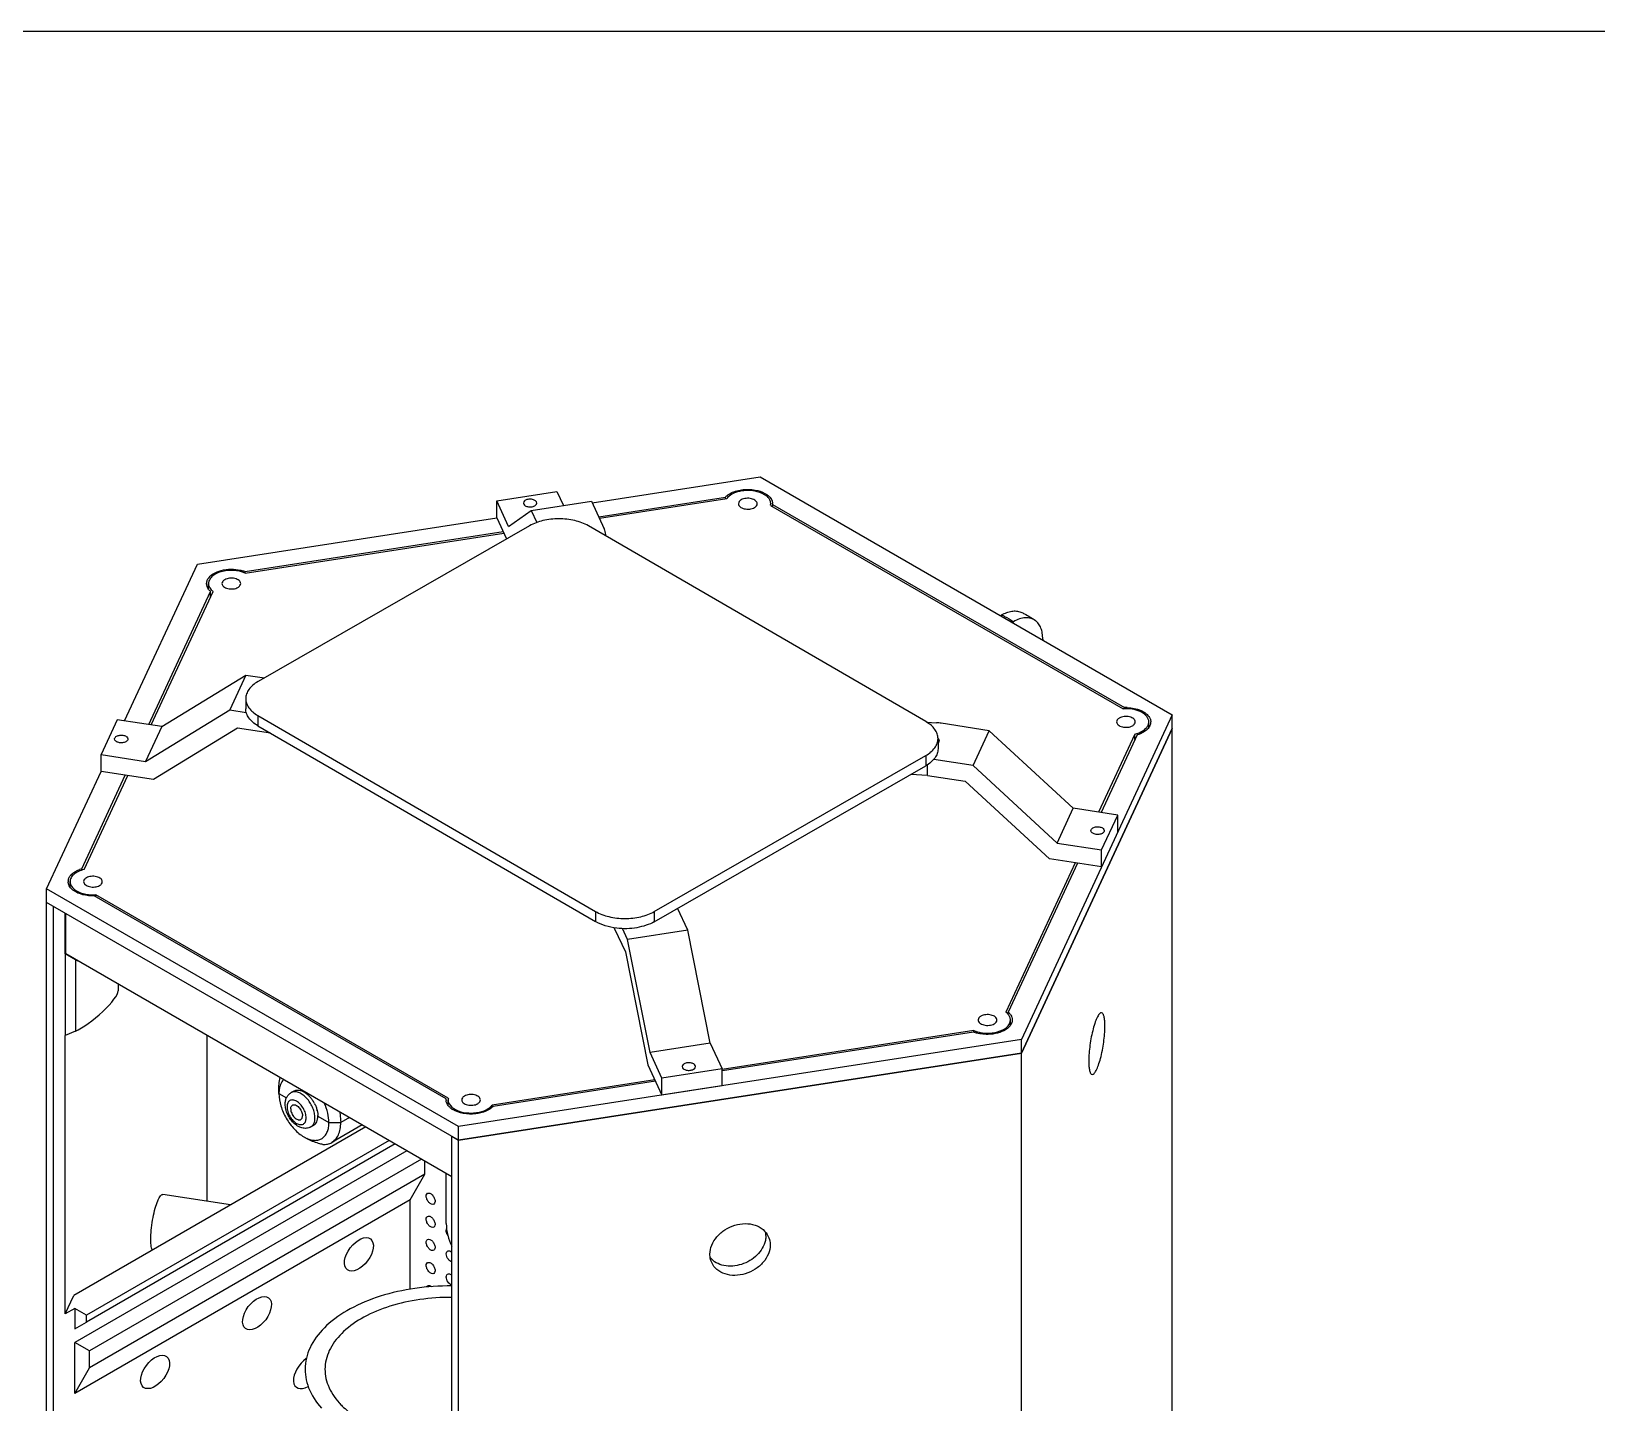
# Model space of a CAD drawing. Header units: millimetres. Extents: x 0 to 1189, y 0 to 841.
# Drawn here: x 218.4 to 594.5, y 511.4 to 841 of the extents above; entities that cross this region are included whole.
import ezdxf

# ---------------------------------------------------------------- set-up
doc = ezdxf.new("R2010")
doc.units = ezdxf.units.MM
doc.header["$LTSCALE"] = 65.395
doc.layers.get('0').update_dxf_attribs({"linetype": 'CONTINUOUS'})
doc.layers.add('AXIS', color=7, linetype='CONTINUOUS')
doc.layers.add('SURFACES', color=7, linetype='CONTINUOUS')

msp = doc.modelspace()

# ---------------------------------------------------------------- linework, layer by layer
at = {"color": 7, "linetype": 'Continuous'}
for p, q in [((0, 841), (1189, 841)), ((344.68, 730.4), (346.24, 727.04)), ((333.05, 721.98), (330.19, 728.16)), ((352.95, 728.08), (356.04, 721.42)), ((354.71, 724.28), (385.14, 728.99)), ((385.14, 728.68), (385.14, 728.99)), ((396.49, 727.42), (396.49, 727.26)), ((396.49, 726.77), (396.49, 727.26)), ((396.49, 727.26), (481.06, 678.43)), ((330.19, 724.07), (332.55, 718.98)), ((338.46, 725.83), (339.81, 722.94)), ((269.77, 711.14), (331.74, 720.73)), ((338.06, 722.14), (272.84, 684.68)), ((433.32, 675.06), (352.21, 722.12)), ((356.46, 719.65), (356.25, 720.77)), ((269.77, 710.78), (269.77, 711.14)), ((246.59, 674.35), (261.44, 706.37)), ((261.44, 705.03), (261.44, 706.37)), ((451.23, 700.55), (451.5, 700.71)), ((454.06, 698.92), (454.33, 699.08)), ((461.4, 694.87), (461.4, 694.68)), ((269.9, 680.59), (269.9, 678.14)), ((481.06, 678.15), (481.06, 678.43)), ((272.81, 676.52), (353.92, 629.45)), ((272.81, 674.07), (353.92, 627)), ((433.49, 674.95), (435.88, 674.8)), ((456.28, 595.38), (492.51, 673.45)), ((492.51, 395.84), (492.51, 673.45)), ((436.23, 670.98), (436.23, 668.53)), ((484.06, 671.88), (475.4, 653.22)), ((368.06, 629.43), (433.28, 666.89)), ((230.51, 639.72), (240.94, 662.18)), ((368.06, 626.98), (433.28, 664.44)), ((433.68, 662.14), (429.71, 662.39)), ((230.51, 639.37), (230.51, 639.72)), ((469.75, 641.05), (453.12, 605.23)), ((318.02, 584.37), (233.51, 633.16)), ((226.63, 619.26), (226.63, 628.97)), ((376.1, 624.95), (373.67, 630.2)), ((358.52, 625.28), (361.11, 619.71)), ((361.61, 622.71), (360.41, 625.31)), ((376.1, 624.95), (361.61, 622.71)), ((381.51, 597.78), (376.1, 624.95)), ((367.03, 595.53), (361.61, 622.71)), ((226.52, 619.25), (226.63, 619.48)), ((228.97, 617.84), (226.52, 619.26)), ((226.53, 619.25), (226.53, 599.66)), ((319.41, 565.68), (226.63, 619.26)), ((361.11, 619.71), (366.53, 592.53)), ((453.12, 604.68), (453.12, 605.23)), ((226.51, 532.69), (226.53, 599.66)), ((228.97, 600.7), (226.52, 599.66)), ((260.66, 559.75), (260.66, 599.61)), ((444.79, 600.45), (384.45, 591.12)), ((321.05, 574.46), (456.28, 595.38)), ((381.51, 597.78), (367.03, 595.53)), ((369.89, 589.36), (367.03, 595.53)), ((381.51, 597.78), (384.38, 591.6)), ((456.28, 317.77), (456.28, 595.38)), ((366.53, 592.53), (369.89, 585.28)), ((384.38, 591.6), (369.89, 589.36)), ((384.38, 587.52), (384.38, 591.6)), ((277.87, 585.65), (277.87, 587.28)), ((368.34, 588.63), (329.35, 582.59)), ((369.89, 585.28), (369.89, 589.36)), ((384.38, 587.52), (369.89, 585.28)), ((277.87, 585.65), (279.67, 584.61)), ((318.01, 584.18), (318.02, 584.37)), ((318.02, 584.18), (318.02, 584.37)), ((287.23, 580.24), (289.89, 578.71)), ((294.79, 579.9), (292.71, 578.71)), ((298.71, 577.64), (228.58, 537.15)), ((289.89, 578.71), (292.71, 578.71)), ((297.86, 578.13), (290.54, 573.9)), ((308.61, 571.92), (228.81, 525.85)), ((304.37, 574.37), (231.64, 532.38)), ((305.78, 573.55), (231.64, 530.75)), ((283.88, 575.24), (284.58, 574.83)), ((319.41, 297.79), (319.41, 575.4)), ((319.41, 575.4), (321.05, 574.46)), ((321.05, 296.85), (321.05, 574.46)), ((312.15, 569.88), (232.34, 523.81)), ((312.95, 566.26), (312.95, 569.41)), ((312.95, 566.26), (232.34, 519.72)), ((309.42, 560.14), (312.95, 566.26)), ((266.24, 558.89), (249.96, 561.41)), ((309.42, 560.14), (228.81, 513.6)), ((309.42, 538.64), (309.42, 560.14)), ((226.51, 532.69), (228.58, 537.15)), ((228.81, 534.01), (226.51, 532.69))]:
    msp.add_line(p, q, dxfattribs=at)
at = {"color": 9, "linetype": 'Continuous'}
for p, q in [((272.81, 676.52), (272.81, 674.07)), ((433.28, 666.89), (433.28, 664.44)), ((353.92, 629.45), (353.92, 627)), ((368.06, 629.43), (368.06, 626.98)), ((358.52, 625.28), (358.52, 625.48))]:
    msp.add_line(p, q, dxfattribs=at)
at = {"color": 7, "linetype": 'Continuous'}
for centre, radius, start, end in [((394.48, 727.42), 2.01, 1.3261, 5.3868), ((394.5, 727.43), 2, 359.9349, 1.321), ((481.35, 668.09), 10.35, 88.196, 91.602), ((485.32, 674.97), 2.03, 350.5851, 359.9268), ((485.34, 674.97), 2.01, 359.9553, 1.8893), ((232.72, 632.12), 7.91, 106.2371, 110.2979), ((229.24, 636.62), 2.03, 170.5851, 179.9268), ((229.22, 636.62), 2.01, 179.9553, 181.8514), ((361.18, 626.52), 2.93, 200.4645, 204.9179), ((283.09, 585.98), 5.2, 162.5333, 167.4816), ((320.01, 584.18), 2, 179.9258, 181.427), ((320.02, 584.18), 2.01, 181.4303, 184.8881), ((322.24, 586.05), 4.98, 232.8702, 238.3501)]:
    msp.add_arc(centre, radius, start, end, dxfattribs=at)
for centre in [(297.09, 547.02), (272.6, 532.88), (248.1, 518.74)]:
    msp.add_ellipse(centre, major_axis=(2.77, 3.69), ratio=0.565745, dxfattribs=at)
msp.add_ellipse((284.84, 518.74), major_axis=(2.77, 3.69), ratio=0.565745, start_param=1.037989, end_param=4.077332, dxfattribs=at)
for points, knots in [([(385.44, 729.3), (385.5, 729.35), (385.73, 729.54), (385.98, 729.72), (386.18, 729.84)], [0, 0, 0, 0, 0.239769, 1, 1, 1, 1]), ([(386.18, 729.84), (387.04, 730.35), (389.11, 730.96), (391.24, 730.93), (392.32, 730.73)], [0, 0, 0, 0, 0.477302, 1, 1, 1, 1]), ([(392.32, 730.73), (393.12, 730.58), (394.55, 730.14), (395.77, 729.18), (396.12, 728.63)], [0, 0, 0, 0, 0.554293, 1, 1, 1, 1]), ([(337.08, 728.26), (337.01, 728.22), (336.78, 728.07), (336.61, 727.8), (336.61, 727.61)], [0, 0, 0, 0, 0.29449, 1, 1, 1, 1]), ([(336.61, 727.61), (336.61, 727.41), (336.89, 726.98), (337.63, 726.7), (338.5, 726.65), (339.09, 726.81), (339.34, 726.95)], [0, 0, 0, 0, 0.183509, 0.435119, 0.728337, 1, 1, 1, 1]), ([(339.81, 727.6), (339.81, 727.8), (339.52, 728.23), (338.78, 728.51), (337.92, 728.56), (337.32, 728.4), (337.08, 728.26)], [0, 0, 0, 0, 0.183509, 0.435119, 0.728337, 1, 1, 1, 1]), ([(339.34, 726.95), (339.41, 726.99), (339.63, 727.14), (339.81, 727.41), (339.81, 727.6)], [0, 0, 0, 0, 0.29449, 1, 1, 1, 1]), ([(388.94, 728.37), (388.76, 728.26), (388.44, 728.01), (388.29, 727.62), (388.29, 727.45)], [0, 0, 0, 0, 0.550751, 1, 1, 1, 1]), ([(388.29, 727.45), (388.29, 727.17), (388.57, 726.74), (389.12, 726.42), (389.89, 726.15), (390.95, 726.1), (391.78, 726.33), (392.13, 726.53)], [0, 0, 0, 0, 0.183291, 0.301475, 0.436206, 0.728901, 1, 1, 1, 1]), ([(392.79, 727.45), (392.79, 727.72), (392.5, 728.15), (391.95, 728.48), (391.18, 728.74), (390.12, 728.79), (389.29, 728.57), (388.94, 728.37)], [0, 0, 0, 0, 0.183291, 0.301475, 0.436206, 0.728901, 1, 1, 1, 1]), ([(392.13, 726.53), (392.31, 726.64), (392.63, 726.88), (392.79, 727.27), (392.79, 727.45)], [0, 0, 0, 0, 0.550751, 1, 1, 1, 1]), ([(396.12, 728.63), (396.17, 728.55), (396.35, 728.24), (396.46, 727.88), (396.48, 727.61)], [0, 0, 0, 0, 0.262065, 1, 1, 1, 1]), ([(352.21, 722.12), (351.2, 722.7), (348.87, 723.55), (345.14, 723.96), (341.41, 723.56), (339.07, 722.72), (338.06, 722.14)], [0, 0, 0, 0, 0.236985, 0.499679, 0.762548, 1, 1, 1, 1]), ([(260.82, 709.38), (261.12, 709.87), (262.11, 710.75), (264.05, 711.5), (266.33, 711.8), (267.92, 711.64), (268.69, 711.46)], [0, 0, 0, 0, 0.200037, 0.446063, 0.721999, 1, 1, 1, 1]), ([(268.69, 711.46), (268.79, 711.44), (269.15, 711.35), (269.51, 711.24), (269.77, 711.14)], [0, 0, 0, 0, 0.256315, 1, 1, 1, 1]), ([(260.7, 707.32), (260.67, 707.39), (260.55, 707.69), (260.49, 708.01), (260.49, 708.24)], [0, 0, 0, 0, 0.25835, 1, 1, 1, 1]), ([(261.44, 706.37), (261.36, 706.44), (261.07, 706.72), (260.83, 707.05), (260.7, 707.32)], [0, 0, 0, 0, 0.266128, 1, 1, 1, 1]), ([(264.84, 709.17), (264.66, 709.06), (264.34, 708.81), (264.18, 708.42), (264.18, 708.25)], [0, 0, 0, 0, 0.550751, 1, 1, 1, 1]), ([(264.18, 708.25), (264.18, 707.98), (264.46, 707.54), (265.02, 707.22), (265.79, 706.96), (266.84, 706.9), (267.68, 707.13), (268.03, 707.33)], [0, 0, 0, 0, 0.183291, 0.301475, 0.436206, 0.728901, 1, 1, 1, 1]), ([(268.68, 708.25), (268.68, 708.52), (268.4, 708.95), (267.85, 709.28), (267.08, 709.54), (266.02, 709.59), (265.19, 709.37), (264.84, 709.17)], [0, 0, 0, 0, 0.183291, 0.301475, 0.436206, 0.728901, 1, 1, 1, 1]), ([(268.03, 707.33), (268.21, 707.44), (268.53, 707.68), (268.68, 708.07), (268.68, 708.25)], [0, 0, 0, 0, 0.550751, 1, 1, 1, 1]), ([(451.5, 700.71), (451.9, 700.94), (452.69, 701.32), (453.91, 701.66), (455.07, 701.7), (455.78, 701.52), (456.11, 701.38)], [0, 0, 0, 0, 0.287206, 0.546835, 0.78191, 1, 1, 1, 1]), ([(459.63, 699.36), (459.46, 699.48), (459.11, 699.69), (458.32, 699.99), (457.18, 700.09), (455.74, 699.79), (454.8, 699.35), (454.33, 699.08)], [0, 0, 0, 0, 0.109148, 0.219205, 0.450333, 0.708485, 1, 1, 1, 1]), ([(456.11, 701.38), (456.42, 701.25), (457.65, 700.68), (458.81, 699.96), (459.63, 699.36)], [0, 0, 0, 0, 0.249062, 1, 1, 1, 1]), ([(461.4, 694.87), (461.4, 695.34), (461.34, 696.26), (461.01, 697.53), (460.45, 698.59), (459.92, 699.14), (459.63, 699.36)], [0, 0, 0, 0, 0.287276, 0.547231, 0.782286, 1, 1, 1, 1]), ([(272.84, 684.68), (272.4, 684.43), (271.6, 683.88), (270.64, 682.88), (270.04, 681.77), (269.9, 680.97), (269.9, 680.59)], [0, 0, 0, 0, 0.289946, 0.549249, 0.782369, 1, 1, 1, 1]), ([(269.9, 680.59), (269.9, 680.21), (270.04, 679.42), (270.64, 678.31), (271.58, 677.32), (272.37, 676.77), (272.81, 676.52)], [0, 0, 0, 0, 0.217912, 0.45115, 0.710347, 1, 1, 1, 1]), ([(272.81, 674.07), (272.37, 674.32), (271.58, 674.87), (270.64, 675.87), (270.04, 676.97), (269.9, 677.76), (269.9, 678.14)], [0, 0, 0, 0, 0.289653, 0.54885, 0.782088, 1, 1, 1, 1]), ([(481.67, 678.43), (482.81, 678.39), (484.83, 678.04), (486.64, 676.8), (487.07, 676.02)], [0, 0, 0, 0, 0.563324, 1, 1, 1, 1]), ([(436.23, 670.98), (436.23, 671.36), (436.09, 672.15), (435.49, 673.26), (434.54, 674.26), (433.75, 674.8), (433.32, 675.06)], [0, 0, 0, 0, 0.217912, 0.45115, 0.710347, 1, 1, 1, 1]), ([(479.79, 675.91), (479.61, 675.81), (479.29, 675.56), (479.13, 675.17), (479.13, 675)], [0, 0, 0, 0, 0.550751, 1, 1, 1, 1]), ([(479.13, 675), (479.13, 674.72), (479.41, 674.29), (479.97, 673.96), (480.74, 673.7), (481.79, 673.65), (482.63, 673.88), (482.97, 674.08)], [0, 0, 0, 0, 0.183291, 0.301475, 0.436206, 0.728901, 1, 1, 1, 1]), ([(483.63, 675), (483.63, 675.27), (483.35, 675.7), (482.8, 676.03), (482.02, 676.29), (480.97, 676.34), (480.14, 676.12), (479.79, 675.91)], [0, 0, 0, 0, 0.183291, 0.301475, 0.436206, 0.728901, 1, 1, 1, 1]), ([(482.97, 674.08), (483.16, 674.18), (483.48, 674.43), (483.63, 674.82), (483.63, 675)], [0, 0, 0, 0, 0.550751, 1, 1, 1, 1]), ([(487.09, 673.96), (487.03, 673.85), (486.76, 673.42), (486.38, 673.06), (486.06, 672.82)], [0, 0, 0, 0, 0.231593, 1, 1, 1, 1]), ([(487.07, 676.02), (487.11, 675.95), (487.26, 675.64), (487.34, 675.29), (487.35, 675.04)], [0, 0, 0, 0, 0.260148, 1, 1, 1, 1]), ([(433.28, 666.89), (433.72, 667.14), (434.52, 667.69), (435.48, 668.7), (436.09, 669.81), (436.23, 670.6), (436.23, 670.98)], [0, 0, 0, 0, 0.289946, 0.549249, 0.782369, 1, 1, 1, 1]), ([(436.56, 670.49), (436.56, 670.54), (436.53, 670.76), (436.37, 670.94), (436.23, 671.04)], [0, 0, 0, 0, 0.226342, 1, 1, 1, 1]), ([(486.06, 672.82), (485.92, 672.72), (485.3, 672.32), (484.6, 672.04), (484.06, 671.88)], [0, 0, 0, 0, 0.231925, 1, 1, 1, 1]), ([(436.23, 668.53), (436.23, 668.15), (436.09, 667.36), (435.48, 666.25), (434.52, 665.24), (433.72, 664.7), (433.28, 664.44)], [0, 0, 0, 0, 0.217631, 0.450751, 0.710054, 1, 1, 1, 1]), ([(227.48, 637.64), (227.59, 637.84), (228.21, 638.71), (229.2, 639.25), (229.98, 639.54)], [0, 0, 0, 0, 0.21648, 1, 1, 1, 1]), ([(227.5, 635.57), (227.46, 635.65), (227.31, 635.96), (227.23, 636.3), (227.22, 636.56)], [0, 0, 0, 0, 0.260156, 1, 1, 1, 1]), ([(231.59, 637.52), (231.4, 637.41), (231.08, 637.17), (230.93, 636.77), (230.93, 636.6)], [0, 0, 0, 0, 0.550751, 1, 1, 1, 1]), ([(230.93, 636.6), (230.93, 636.33), (231.21, 635.89), (231.77, 635.57), (232.54, 635.31), (233.59, 635.26), (234.42, 635.48), (234.77, 635.68)], [0, 0, 0, 0, 0.183291, 0.301475, 0.436206, 0.728901, 1, 1, 1, 1]), ([(235.43, 636.6), (235.43, 636.87), (235.15, 637.3), (234.6, 637.63), (233.82, 637.89), (232.77, 637.94), (231.94, 637.72), (231.59, 637.52)], [0, 0, 0, 0, 0.183291, 0.301475, 0.436206, 0.728901, 1, 1, 1, 1]), ([(234.77, 635.68), (234.96, 635.79), (235.28, 636.03), (235.43, 636.42), (235.43, 636.6)], [0, 0, 0, 0, 0.550751, 1, 1, 1, 1]), ([(228.52, 634.47), (228.41, 634.55), (228.02, 634.86), (227.68, 635.25), (227.5, 635.57)], [0, 0, 0, 0, 0.270562, 1, 1, 1, 1]), ([(233.51, 633.16), (232.58, 633.14), (230.83, 633.31), (229.18, 633.99), (228.52, 634.47)], [0, 0, 0, 0, 0.533307, 1, 1, 1, 1]), ([(353.92, 629.45), (354.92, 628.87), (357.25, 628.02), (360.98, 627.61), (364.72, 628.01), (367.05, 628.85), (368.06, 629.43)], [0, 0, 0, 0, 0.236985, 0.499679, 0.762548, 1, 1, 1, 1]), ([(359.03, 625.41), (358.1, 625.52), (356.33, 625.88), (354.66, 626.57), (353.92, 627)], [0, 0, 0, 0, 0.523987, 1, 1, 1, 1]), ([(368.06, 626.98), (367.45, 626.63), (366.08, 626.03), (363.07, 625.28), (360.64, 625.22), (359.03, 625.41)], [0, 0, 0, 0, 0.228198, 0.477121, 1, 1, 1, 1]), ([(446.54, 604.27), (446.35, 604.16), (446.03, 603.91), (445.88, 603.52), (445.88, 603.35)], [0, 0, 0, 0, 0.550751, 1, 1, 1, 1]), ([(445.88, 603.35), (445.88, 603.07), (446.16, 602.64), (446.72, 602.32), (447.49, 602.05), (448.54, 602), (449.37, 602.23), (449.72, 602.43)], [0, 0, 0, 0, 0.183291, 0.301475, 0.436206, 0.728901, 1, 1, 1, 1]), ([(450.38, 603.35), (450.38, 603.62), (450.1, 604.05), (449.55, 604.38), (448.77, 604.64), (447.72, 604.69), (446.89, 604.47), (446.54, 604.27)], [0, 0, 0, 0, 0.183291, 0.301475, 0.436206, 0.728901, 1, 1, 1, 1]), ([(449.72, 602.43), (449.91, 602.54), (450.23, 602.78), (450.38, 603.17), (450.38, 603.35)], [0, 0, 0, 0, 0.550751, 1, 1, 1, 1]), ([(453.74, 602.21), (453.69, 602.13), (453.46, 601.78), (453.15, 601.49), (452.9, 601.29)], [0, 0, 0, 0, 0.2347, 1, 1, 1, 1]), ([(453.12, 605.23), (453.2, 605.16), (453.49, 604.88), (453.73, 604.54), (453.86, 604.28)], [0, 0, 0, 0, 0.266128, 1, 1, 1, 1]), ([(453.86, 604.28), (453.9, 604.2), (454.02, 603.91), (454.08, 603.59), (454.08, 603.35)], [0, 0, 0, 0, 0.25835, 1, 1, 1, 1]), ([(448.83, 599.92), (448.48, 599.89), (447.12, 599.86), (445.74, 600.1), (444.79, 600.45)], [0, 0, 0, 0, 0.258083, 1, 1, 1, 1]), ([(452.9, 601.29), (452.37, 600.88), (451.04, 600.24), (449.6, 599.97), (448.83, 599.92)], [0, 0, 0, 0, 0.464888, 1, 1, 1, 1]), ([(375.23, 592.81), (375.16, 592.77), (374.93, 592.62), (374.76, 592.35), (374.76, 592.16)], [0, 0, 0, 0, 0.29449, 1, 1, 1, 1]), ([(374.76, 592.16), (374.76, 591.96), (375.04, 591.53), (375.78, 591.25), (376.65, 591.2), (377.24, 591.36), (377.49, 591.5)], [0, 0, 0, 0, 0.183509, 0.435119, 0.728337, 1, 1, 1, 1]), ([(377.96, 592.15), (377.96, 592.35), (377.67, 592.78), (376.93, 593.06), (376.07, 593.11), (375.47, 592.95), (375.23, 592.81)], [0, 0, 0, 0, 0.183509, 0.435119, 0.728337, 1, 1, 1, 1]), ([(377.49, 591.5), (377.56, 591.54), (377.78, 591.69), (377.96, 591.96), (377.96, 592.15)], [0, 0, 0, 0, 0.29449, 1, 1, 1, 1]), ([(277.87, 587.28), (277.87, 587.48), (277.89, 588.23), (278.01, 588.97), (278.16, 589.5)], [0, 0, 0, 0, 0.264734, 1, 1, 1, 1]), ([(278.02, 587.1), (277.99, 586.99), (277.9, 586.51), (277.87, 586.02), (277.87, 585.65)], [0, 0, 0, 0, 0.238857, 1, 1, 1, 1]), ([(278.98, 589.03), (278.89, 588.93), (278.52, 588.49), (278.26, 587.96), (278.13, 587.54)], [0, 0, 0, 0, 0.236815, 1, 1, 1, 1]), ([(277.87, 585.65), (277.87, 584.66), (278.24, 582.58), (279.52, 579.66), (281.41, 577.09), (283.02, 575.73), (283.88, 575.24)], [0, 0, 0, 0, 0.237225, 0.500001, 0.76278, 1, 1, 1, 1]), ([(279.37, 583.09), (279.37, 583.37), (279.42, 583.93), (279.64, 584.59), (279.91, 585.06), (280.16, 585.38), (280.45, 585.66), (280.68, 585.81), (280.79, 585.88)], [0, 0, 0, 0, 0.255562, 0.504625, 0.628449, 0.752202, 0.876049, 1, 1, 1, 1]), ([(285.54, 577.65), (285.38, 577.56), (285.04, 577.41), (284.49, 577.3), (283.93, 577.3), (283.38, 577.4), (282.84, 577.59), (282.14, 577.95), (281.34, 578.59), (280.53, 579.56), (279.89, 580.68), (279.48, 581.87), (279.37, 582.69), (279.37, 583.09)], [0, 0, 0, 0, 0.057873, 0.115697, 0.173536, 0.231716, 0.290726, 0.351078, 0.476794, 0.608835, 0.743277, 0.874896, 1, 1, 1, 1]), ([(289.89, 578.71), (289.89, 579.47), (289.66, 581.08), (289.12, 582.61), (288.77, 583.38)], [0, 0, 0, 0, 0.475678, 1, 1, 1, 1]), ([(322.44, 585.07), (322.25, 584.96), (321.93, 584.71), (321.78, 584.32), (321.78, 584.15)], [0, 0, 0, 0, 0.550751, 1, 1, 1, 1]), ([(321.78, 584.15), (321.78, 583.88), (322.06, 583.44), (322.62, 583.12), (323.39, 582.86), (324.44, 582.8), (325.27, 583.03), (325.62, 583.23)], [0, 0, 0, 0, 0.183291, 0.301475, 0.436206, 0.728901, 1, 1, 1, 1]), ([(326.28, 584.15), (326.28, 584.42), (326, 584.85), (325.44, 585.18), (324.67, 585.44), (323.62, 585.49), (322.79, 585.27), (322.44, 585.07)], [0, 0, 0, 0, 0.183291, 0.301475, 0.436206, 0.728901, 1, 1, 1, 1]), ([(325.62, 583.23), (325.81, 583.34), (326.13, 583.58), (326.28, 583.97), (326.28, 584.15)], [0, 0, 0, 0, 0.550751, 1, 1, 1, 1]), ([(292.42, 581.27), (292.47, 581.05), (292.63, 580.21), (292.71, 579.34), (292.71, 578.71)], [0, 0, 0, 0, 0.26114, 1, 1, 1, 1]), ([(319.23, 582.08), (319.14, 582.15), (318.82, 582.42), (318.53, 582.74), (318.37, 583)], [0, 0, 0, 0, 0.267066, 1, 1, 1, 1]), ([(325.14, 580.78), (324.15, 580.67), (322.23, 580.73), (320.39, 581.34), (319.63, 581.81)], [0, 0, 0, 0, 0.526368, 1, 1, 1, 1]), ([(329.35, 582.59), (328.88, 582.07), (327.51, 581.22), (325.98, 580.87), (325.14, 580.78)], [0, 0, 0, 0, 0.453014, 1, 1, 1, 1]), ([(284.77, 574.8), (285.11, 574.66), (285.77, 574.46), (286.76, 574.38), (287.67, 574.56), (288.47, 574.99), (289.1, 575.66), (289.56, 576.53), (289.83, 577.57), (289.89, 578.31), (289.89, 578.71)], [0, 0, 0, 0, 0.13634, 0.259658, 0.373412, 0.483274, 0.595998, 0.717506, 0.851712, 1, 1, 1, 1]), ([(290.54, 573.9), (290.89, 574.1), (291.53, 574.64), (292.22, 575.77), (292.63, 577.16), (292.71, 578.17), (292.71, 578.71)], [0, 0, 0, 0, 0.217778, 0.450956, 0.710198, 1, 1, 1, 1]), ([(283.88, 575.24), (283.95, 575.19), (284.24, 575.03), (284.54, 574.89), (284.77, 574.8)], [0, 0, 0, 0, 0.257542, 1, 1, 1, 1]), ([(288.45, 573.41), (288.1, 573.49), (286.77, 573.83), (285.46, 574.32), (284.58, 574.83)], [0, 0, 0, 0, 0.263372, 1, 1, 1, 1]), ([(288.45, 573.41), (288.82, 573.4), (289.55, 573.46), (290.24, 573.72), (290.54, 573.9)], [0, 0, 0, 0, 0.513595, 1, 1, 1, 1]), ([(319.42, 539.42), (316.45, 539.44), (310.61, 539.06), (302.35, 537.24), (295.12, 534.27), (289.36, 530.33), (285.43, 525.56), (283.76, 520.14), (284.7, 514.61), (286.79, 511.5), (288.07, 510.08)], [0, 0, 0, 0, 0.163624, 0.320527, 0.464546, 0.591639, 0.701395, 0.798825, 0.894515, 1, 1, 1, 1]), ([(319.42, 536.66), (316.85, 536.68), (311.81, 536.36), (304.67, 534.8), (298.42, 532.24), (293.44, 528.84), (290.04, 524.72), (288.59, 520.04), (289.4, 515.27), (291.2, 512.58), (292.31, 511.36)], [0, 0, 0, 0, 0.163594, 0.320516, 0.464582, 0.591725, 0.70151, 0.798931, 0.89458, 1, 1, 1, 1]), ([(292.31, 511.36), (292.56, 511.08), (293.65, 509.94), (294.89, 508.94), (295.88, 508.26)], [0, 0, 0, 0, 0.238882, 1, 1, 1, 1])]:
    msp.add_open_spline(points, degree=3, knots=knots, dxfattribs=at)
for points in [[(385.14, 728.99), (385.23, 729.1), (385.34, 729.2), (385.44, 729.3)], [(356.25, 720.77), (356.21, 720.99), (356.14, 721.21), (356.04, 721.42)], [(260.49, 708.24), (260.49, 708.4), (260.51, 708.55), (260.54, 708.7)], [(260.54, 708.7), (260.6, 708.94), (260.7, 709.17), (260.82, 709.38)], [(487.32, 674.64), (487.28, 674.4), (487.2, 674.17), (487.09, 673.96)], [(436.23, 669.95), (436.32, 670.01), (436.4, 670.09), (436.47, 670.18)], [(436.47, 670.18), (436.52, 670.27), (436.56, 670.39), (436.56, 670.49)], [(227.24, 636.95), (227.28, 637.19), (227.37, 637.42), (227.48, 637.64)], [(226.53, 619.25), (226.53, 622.51), (226.52, 625.77), (226.52, 629.03)], [(454.02, 602.89), (453.97, 602.65), (453.87, 602.42), (453.74, 602.21)], [(454.08, 603.35), (454.08, 603.2), (454.06, 603.04), (454.02, 602.89)], [(318.19, 583.33), (318.1, 583.54), (318.04, 583.78), (318.02, 584.01)], [(318.37, 583), (318.3, 583.1), (318.24, 583.22), (318.19, 583.33)]]:
    msp.add_open_spline(points, degree=3, dxfattribs=at)
at = {"color": 9, "linetype": 'Continuous'}
for points, knots in [([(451.5, 700.71), (451.74, 700.6), (452.72, 700.13), (453.65, 699.56), (454.33, 699.08)], [0, 0, 0, 0, 0.239326, 1, 1, 1, 1]), ([(284.41, 579.83), (284.41, 580.01), (284.37, 580.39), (284.24, 580.96), (284.03, 581.54), (283.74, 582.1), (283.4, 582.63), (283, 583.1), (282.58, 583.5), (282.13, 583.81), (281.68, 584.03), (281.25, 584.13), (280.84, 584.12), (280.47, 583.99), (280.18, 583.74), (279.96, 583.39), (279.84, 582.96), (279.81, 582.65), (279.81, 582.48)], [0, 0, 0, 0, 0.066589, 0.138433, 0.214058, 0.291652, 0.369245, 0.44487, 0.516716, 0.583302, 0.643681, 0.697695, 0.746278, 0.79165, 0.837023, 0.885606, 0.939619, 1, 1, 1, 1]), ([(286.45, 580.69), (286.39, 581.08), (286.17, 581.87), (285.66, 583), (284.97, 584.05), (284.29, 584.81), (283.69, 585.31), (283.25, 585.61), (282.8, 585.85), (282.35, 586.01), (281.92, 586.1), (281.51, 586.11), (281.13, 586.04), (280.9, 585.94), (280.79, 585.88)], [0, 0, 0, 0, 0.138271, 0.284283, 0.43127, 0.572322, 0.638757, 0.701605, 0.76046, 0.815145, 0.865776, 0.912821, 0.957149, 1, 1, 1, 1]), ([(279.81, 582.48), (279.81, 582.3), (279.84, 581.92), (279.98, 581.35), (280.19, 580.77), (280.47, 580.21), (280.82, 579.68), (281.21, 579.21), (281.64, 578.81), (282.09, 578.5), (282.53, 578.28), (282.97, 578.18), (283.38, 578.19), (283.74, 578.32), (284.04, 578.57), (284.25, 578.92), (284.38, 579.35), (284.41, 579.66), (284.41, 579.83)], [0, 0, 0, 0, 0.066589, 0.138433, 0.214058, 0.291652, 0.369245, 0.44487, 0.516716, 0.583302, 0.643681, 0.697695, 0.746278, 0.79165, 0.837023, 0.885606, 0.939619, 1, 1, 1, 1]), ([(285.54, 577.65), (285.62, 577.7), (285.77, 577.8), (286.04, 578.07), (286.31, 578.5), (286.49, 579.13), (286.53, 579.59), (286.53, 579.83)], [0, 0, 0, 0, 0.108163, 0.218365, 0.451367, 0.710413, 1, 1, 1, 1]), ([(286.53, 579.83), (286.53, 579.9), (286.52, 580.19), (286.49, 580.47), (286.45, 580.69)], [0, 0, 0, 0, 0.241106, 1, 1, 1, 1])]:
    msp.add_open_spline(points, degree=3, knots=knots, dxfattribs=at)
at = {"layer": 'AXIS', "color": 7, "linetype": 'Continuous'}
for p, q in [((354.87, 723.95), (385.47, 728.68)), ((395.99, 727.05), (480.7, 678.15)), ((269.75, 710.78), (331.89, 720.39)), ((260.93, 706.94), (260.93, 708.25)), ((247.17, 674.26), (262.05, 706.33)), ((486.88, 673.64), (486.88, 675)), ((483.52, 672.07), (474.82, 653.31)), ((483.52, 670.73), (483.52, 671.88)), ((231.04, 639.52), (241.52, 662.09)), ((469.17, 641.14), (452.52, 605.26)), ((227.68, 635.29), (227.68, 636.6)), ((233.86, 632.96), (233.86, 633.45)), ((318.57, 584.54), (233.86, 633.45)), ((453.63, 602.05), (453.63, 603.35)), ((444.81, 600.81), (384.4, 591.47)), ((444.81, 600.45), (444.81, 600.81)), ((368.18, 588.96), (329.1, 582.91)), ((280.79, 585.88), (281.5, 586.29)), ((318.53, 582.78), (318.53, 584.15)), ((329.1, 582.35), (329.1, 582.91)), ((285.54, 577.65), (286.25, 578.06))]:
    msp.add_line(p, q, dxfattribs=at)
for centre, radius, start, end in [((394.17, 727.45), 1.86, 347.7933, 358.4183), ((394.17, 727.44), 1.87, 359.861, 8.8287), ((394.19, 727.45), 1.84, 358.4499, 359.8362), ((485.03, 675), 1.85, 359.9666, 10.1143), ((482.25, 678.08), 6.13, 292.0404, 296.6794), ((233.17, 642.75), 9.33, 263.5462, 267.0533), ((233.18, 642.99), 9.57, 267.0399, 271.8816), ((233.19, 642.79), 9.37, 271.8787, 274.1161), ((451.77, 603.35), 1.86, 0.0206, 11.5115), ((447.48, 606.93), 6.68, 246.4585, 250.9972), ((447.77, 607.78), 7.57, 250.9773, 255.0436), ((448.13, 609.6), 9.43, 262.5673, 276.7173), ((279.14, 579.44), 8.21, 27.5741, 30.347), ((320.39, 584.15), 1.86, 167.7933, 178.4183), ((320.37, 584.15), 1.84, 178.4499, 179.8362), ((320.4, 584.15), 1.87, 179.861, 188.8287), ((280.62, 579.97), 6.64, 13.3131, 14.4081), ((282.45, 580.23), 4.79, 2.0435, 2.3189), ((282.59, 580.24), 4.64, 0.0168, 2.0487), ((324.03, 590.39), 9.41, 263.0589, 277.1919), ((326.89, 584.53), 2.74, 322.1473, 323.8215), ((389.95, 551.54), 4.92, 6.6769, 9.9498), ((389.84, 551.53), 5.04, 359.9862, 6.6614)]:
    msp.add_arc(centre, radius, start, end, dxfattribs=at)
for points, knots in [([(392.78, 730.34), (391.41, 730.7), (389.23, 730.73), (386.76, 729.87), (385.78, 729.11), (385.47, 728.68)], [0, 0, 0, 0, 0.545302, 0.794613, 1, 1, 1, 1]), ([(395.59, 728.7), (395.44, 728.89), (394.67, 729.69), (393.61, 730.13), (392.78, 730.34)], [0, 0, 0, 0, 0.216559, 1, 1, 1, 1]), ([(396.01, 727.73), (396, 727.82), (395.92, 728.16), (395.75, 728.49), (395.59, 728.7)], [0, 0, 0, 0, 0.239775, 1, 1, 1, 1]), ([(269.75, 710.78), (268.87, 711.16), (266.92, 711.56), (264.49, 711.32), (262.76, 710.66), (261.77, 710), (261.1, 709.19), (260.93, 708.55), (260.93, 708.25)], [0, 0, 0, 0, 0.279536, 0.568827, 0.699899, 0.814862, 0.913098, 1, 1, 1, 1]), ([(261.23, 707.22), (261.33, 707.06), (261.49, 706.85), (261.67, 706.66), (261.72, 706.62)], [0, 0, 0, 0, 0.738695, 1, 1, 1, 1]), ([(486.85, 675.32), (486.68, 676.3), (485.11, 677.54), (482.85, 678.13), (481.42, 678.2), (480.7, 678.15)], [0, 0, 0, 0, 0.415273, 0.696984, 1, 1, 1, 1]), ([(485, 672.6), (485.18, 672.69), (485.79, 673.04), (486.35, 673.55), (486.6, 673.99)], [0, 0, 0, 0, 0.279653, 1, 1, 1, 1]), ([(486.6, 673.99), (486.65, 674.07), (486.81, 674.38), (486.88, 674.74), (486.88, 674.99)], [0, 0, 0, 0, 0.261383, 1, 1, 1, 1]), ([(231.04, 639.52), (230.57, 639.41), (229.7, 639.12), (228.61, 638.44), (227.87, 637.6), (227.68, 636.92), (227.68, 636.6)], [0, 0, 0, 0, 0.305581, 0.57373, 0.801065, 1, 1, 1, 1]), ([(227.68, 636.6), (227.68, 636.35), (227.76, 636), (227.91, 635.69), (227.95, 635.61)], [0, 0, 0, 0, 0.739045, 1, 1, 1, 1]), ([(227.95, 635.61), (228.3, 635), (229.66, 633.97), (231.23, 633.58), (232.12, 633.48)], [0, 0, 0, 0, 0.439442, 1, 1, 1, 1]), ([(449.23, 600.24), (450.12, 600.34), (451.69, 600.74), (453.04, 601.77), (453.37, 602.39)], [0, 0, 0, 0, 0.561062, 1, 1, 1, 1]), ([(453.37, 602.39), (453.41, 602.46), (453.56, 602.76), (453.63, 603.1), (453.63, 603.35)], [0, 0, 0, 0, 0.260436, 1, 1, 1, 1]), ([(475.54, 605.08), (475.37, 605.11), (475.07, 604.9), (474.79, 604.53), (474.4, 603.87), (473.96, 602.77), (473.28, 600.51), (472.68, 597.38), (472.45, 594.77), (472.45, 593.49)], [0, 0, 0, 0, 0.041803, 0.074587, 0.116411, 0.225908, 0.364469, 0.689192, 1, 1, 1, 1]), ([(473.25, 590.26), (473.42, 590.23), (473.72, 590.44), (474, 590.81), (474.39, 591.47), (474.83, 592.58), (475.51, 594.83), (476.11, 597.97), (476.34, 600.58), (476.34, 601.85)], [0, 0, 0, 0, 0.041803, 0.074587, 0.116411, 0.225908, 0.364469, 0.689192, 1, 1, 1, 1]), ([(476.34, 601.85), (476.34, 602.29), (476.31, 603.07), (476.17, 604.07), (475.97, 604.76), (475.68, 605.06), (475.54, 605.08)], [0, 0, 0, 0, 0.379652, 0.675428, 0.877739, 1, 1, 1, 1]), ([(472.45, 593.49), (472.45, 593.05), (472.48, 592.28), (472.62, 591.27), (472.82, 590.59), (473.11, 590.28), (473.25, 590.26)], [0, 0, 0, 0, 0.379652, 0.675428, 0.877739, 1, 1, 1, 1]), ([(281.5, 586.29), (281.58, 586.34), (281.76, 586.42), (282.15, 586.52), (282.7, 586.52), (283.38, 586.33), (283.82, 586.1), (284.04, 585.96)], [0, 0, 0, 0, 0.106776, 0.215812, 0.447729, 0.707791, 1, 1, 1, 1]), ([(284.04, 585.96), (284.25, 585.82), (284.66, 585.51), (285.24, 584.96), (285.77, 584.31), (286.08, 583.84), (286.23, 583.59)], [0, 0, 0, 0, 0.230845, 0.477593, 0.735755, 1, 1, 1, 1]), ([(286.42, 583.24), (286.56, 582.98), (286.8, 582.45), (286.98, 581.9), (287.05, 581.62)], [0, 0, 0, 0, 0.508217, 1, 1, 1, 1]), ([(318.78, 583.21), (319.1, 582.6), (320.45, 581.55), (322.01, 581.15), (322.89, 581.04)], [0, 0, 0, 0, 0.438387, 1, 1, 1, 1]), ([(280.69, 581.97), (280.69, 582.07), (280.71, 582.27), (280.79, 582.53), (280.92, 582.75), (281.04, 582.85), (281.11, 582.89)], [0, 0, 0, 0, 0.289807, 0.549043, 0.782228, 1, 1, 1, 1]), ([(280.69, 581.97), (280.69, 581.8), (280.74, 581.44), (280.92, 580.91), (281.2, 580.41), (281.54, 579.96), (281.94, 579.61), (282.3, 579.41), (282.58, 579.34), (282.77, 579.32), (282.95, 579.35), (283.06, 579.4), (283.11, 579.42)], [0, 0, 0, 0, 0.128683, 0.270277, 0.417434, 0.561781, 0.695452, 0.812715, 0.864678, 0.912511, 0.95714, 1, 1, 1, 1]), ([(281.11, 582.89), (281.16, 582.92), (281.27, 582.96), (281.45, 582.99), (281.64, 582.97), (281.92, 582.9), (282.28, 582.7), (282.67, 582.35), (283.02, 581.91), (283.3, 581.4), (283.47, 580.87), (283.52, 580.51), (283.52, 580.34)], [0, 0, 0, 0, 0.04286, 0.087489, 0.135322, 0.187285, 0.304548, 0.438219, 0.582566, 0.729723, 0.871317, 1, 1, 1, 1]), ([(283.11, 579.42), (283.17, 579.46), (283.3, 579.57), (283.43, 579.78), (283.51, 580.05), (283.52, 580.24), (283.52, 580.34)], [0, 0, 0, 0, 0.217772, 0.450957, 0.710193, 1, 1, 1, 1]), ([(286.25, 578.06), (286.33, 578.11), (286.48, 578.21), (286.75, 578.48), (287.01, 578.91), (287.2, 579.54), (287.23, 580), (287.23, 580.24)], [0, 0, 0, 0, 0.108163, 0.218365, 0.451366, 0.710415, 1, 1, 1, 1]), ([(287.08, 581.5), (287.1, 581.41), (287.18, 581.05), (287.22, 580.69), (287.23, 580.42)], [0, 0, 0, 0, 0.25956, 1, 1, 1, 1]), ([(325.21, 581.05), (325.49, 581.08), (326.52, 581.26), (327.53, 581.64), (328.17, 582.06)], [0, 0, 0, 0, 0.270092, 1, 1, 1, 1]), ([(328.17, 582.06), (328.26, 582.12), (328.58, 582.35), (328.87, 582.62), (329.05, 582.85)], [0, 0, 0, 0, 0.266605, 1, 1, 1, 1]), ([(247.4, 548.01), (247.23, 548.4), (247.08, 549.46), (247.05, 551.27), (247.23, 553.48), (247.58, 555.81), (248.08, 557.98), (248.58, 559.56), (249.04, 560.55), (249.37, 561.08), (249.74, 561.44), (249.96, 561.41)], [0, 0, 0, 0, 0.090236, 0.223785, 0.386677, 0.560226, 0.724219, 0.859806, 0.912245, 0.952846, 1, 1, 1, 1]), ([(313.26, 561), (313.26, 561.08), (313.28, 561.33), (313.41, 561.6), (313.57, 561.69)], [0, 0, 0, 0, 0.294485, 1, 1, 1, 1]), ([(315.07, 559.09), (314.92, 559), (314.43, 559.03), (313.86, 559.5), (313.41, 560.18), (313.26, 560.73), (313.26, 561)], [0, 0, 0, 0, 0.183511, 0.435121, 0.728337, 1, 1, 1, 1]), ([(313.57, 561.69), (313.73, 561.78), (314.22, 561.75), (314.79, 561.28), (315.24, 560.6), (315.38, 560.04), (315.38, 559.78)], [0, 0, 0, 0, 0.183511, 0.435121, 0.728337, 1, 1, 1, 1]), ([(315.38, 559.78), (315.38, 559.7), (315.36, 559.45), (315.23, 559.18), (315.07, 559.09)], [0, 0, 0, 0, 0.294485, 1, 1, 1, 1]), ([(313.26, 555.45), (313.26, 555.52), (313.28, 555.78), (313.41, 556.04), (313.57, 556.14)], [0, 0, 0, 0, 0.294485, 1, 1, 1, 1]), ([(315.07, 553.54), (314.92, 553.45), (314.43, 553.48), (313.86, 553.94), (313.41, 554.62), (313.26, 555.18), (313.26, 555.45)], [0, 0, 0, 0, 0.183511, 0.435121, 0.728337, 1, 1, 1, 1]), ([(313.57, 556.14), (313.73, 556.23), (314.22, 556.2), (314.79, 555.73), (315.24, 555.05), (315.38, 554.49), (315.38, 554.22)], [0, 0, 0, 0, 0.183511, 0.435121, 0.728337, 1, 1, 1, 1]), ([(315.38, 554.22), (315.38, 554.15), (315.36, 553.9), (315.23, 553.63), (315.07, 553.54)], [0, 0, 0, 0, 0.294485, 1, 1, 1, 1]), ([(318.07, 552.67), (318.07, 552.71), (318.08, 552.86), (318.11, 553.01), (318.16, 553.11)], [0, 0, 0, 0, 0.270981, 1, 1, 1, 1]), ([(381.42, 547.05), (381.42, 547.79), (381.75, 549.33), (383.05, 551.37), (384.99, 553.02), (387.34, 554.12), (389.86, 554.52), (392.25, 554.19), (394.26, 553.13), (395.17, 551.96), (395.46, 551.33)], [0, 0, 0, 0, 0.116301, 0.242477, 0.376757, 0.514084, 0.648332, 0.774471, 0.890715, 1, 1, 1, 1]), ([(313.26, 549.9), (313.26, 549.97), (313.28, 550.23), (313.41, 550.49), (313.57, 550.58)], [0, 0, 0, 0, 0.294485, 1, 1, 1, 1]), ([(315.07, 547.99), (314.92, 547.9), (314.43, 547.92), (313.86, 548.39), (313.41, 549.07), (313.26, 549.63), (313.26, 549.9)], [0, 0, 0, 0, 0.183511, 0.435121, 0.728337, 1, 1, 1, 1]), ([(313.57, 550.58), (313.73, 550.67), (314.22, 550.65), (314.79, 550.18), (315.24, 549.5), (315.38, 548.94), (315.38, 548.67)], [0, 0, 0, 0, 0.183511, 0.435121, 0.728337, 1, 1, 1, 1]), ([(318.44, 551.53), (318.38, 551.62), (318.19, 551.97), (318.07, 552.38), (318.07, 552.67)], [0, 0, 0, 0, 0.266388, 1, 1, 1, 1]), ([(394.74, 550.34), (394.45, 549.04), (392.88, 546.51), (389.16, 544.31), (385.48, 543.99), (382.94, 544.89), (381.93, 545.69), (381.53, 546.15)], [0, 0, 0, 0, 0.244665, 0.511997, 0.770144, 0.888883, 1, 1, 1, 1]), ([(395.91, 549.3), (395.91, 548.56), (395.57, 547.02), (394.27, 544.98), (392.34, 543.32), (389.98, 542.23), (387.47, 541.83), (385.07, 542.16), (383.06, 543.22), (382.15, 544.39), (381.86, 545.02)], [0, 0, 0, 0, 0.116301, 0.242477, 0.376757, 0.514084, 0.648332, 0.774471, 0.890715, 1, 1, 1, 1]), ([(395.46, 551.33), (395.68, 550.86), (395.87, 550.17), (395.91, 549.47), (395.91, 549.3)], [0, 0, 0, 0, 0.745891, 1, 1, 1, 1]), ([(315.38, 548.67), (315.38, 548.6), (315.36, 548.34), (315.23, 548.08), (315.07, 547.99)], [0, 0, 0, 0, 0.294485, 1, 1, 1, 1]), ([(318.07, 547.12), (318.07, 547.2), (318.09, 547.45), (318.22, 547.72), (318.38, 547.81)], [0, 0, 0, 0, 0.294485, 1, 1, 1, 1]), ([(319.42, 545.16), (319.03, 545.26), (318.39, 545.89), (318.07, 546.69), (318.07, 547.12)], [0, 0, 0, 0, 0.479164, 1, 1, 1, 1]), ([(318.38, 547.81), (318.46, 547.85), (318.59, 547.88), (318.71, 547.88), (318.74, 547.87)], [0, 0, 0, 0, 0.73233, 1, 1, 1, 1]), ([(318.74, 547.87), (318.8, 547.87), (319.05, 547.81), (319.27, 547.66), (319.42, 547.52)], [0, 0, 0, 0, 0.219788, 1, 1, 1, 1]), ([(381.86, 545.02), (381.64, 545.49), (381.45, 546.18), (381.42, 546.88), (381.42, 547.05)], [0, 0, 0, 0, 0.745891, 1, 1, 1, 1]), ([(313.26, 544.34), (313.26, 544.42), (313.28, 544.67), (313.41, 544.94), (313.57, 545.03)], [0, 0, 0, 0, 0.294485, 1, 1, 1, 1]), ([(315.07, 542.43), (314.92, 542.34), (314.43, 542.37), (313.86, 542.84), (313.41, 543.52), (313.26, 544.08), (313.26, 544.34)], [0, 0, 0, 0, 0.183511, 0.435121, 0.728337, 1, 1, 1, 1]), ([(313.57, 545.03), (313.73, 545.12), (314.22, 545.09), (314.79, 544.63), (315.24, 543.95), (315.38, 543.39), (315.38, 543.12)], [0, 0, 0, 0, 0.183511, 0.435121, 0.728337, 1, 1, 1, 1]), ([(315.38, 543.12), (315.38, 543.04), (315.36, 542.79), (315.23, 542.53), (315.07, 542.43)], [0, 0, 0, 0, 0.294485, 1, 1, 1, 1]), ([(318.07, 541.57), (318.07, 541.64), (318.09, 541.9), (318.22, 542.16), (318.38, 542.25)], [0, 0, 0, 0, 0.294485, 1, 1, 1, 1]), ([(318.38, 542.25), (318.52, 542.34), (318.94, 542.34), (319.26, 542.11), (319.42, 541.97)], [0, 0, 0, 0, 0.42873, 1, 1, 1, 1]), ([(313.32, 539.15), (313.33, 539.18), (313.38, 539.31), (313.48, 539.43), (313.57, 539.48)], [0, 0, 0, 0, 0.271903, 1, 1, 1, 1]), ([(313.57, 539.48), (313.7, 539.55), (314.08, 539.57), (314.38, 539.38), (314.53, 539.26)], [0, 0, 0, 0, 0.433663, 1, 1, 1, 1]), ([(319.42, 539.61), (319.03, 539.71), (318.39, 540.34), (318.07, 541.14), (318.07, 541.57)], [0, 0, 0, 0, 0.479164, 1, 1, 1, 1])]:
    msp.add_open_spline(points, degree=3, knots=knots, dxfattribs=at)
for points in [[(260.93, 708.25), (260.93, 708.01), (260.98, 707.77), (261.07, 707.54)], [(261.07, 707.54), (261.12, 707.43), (261.17, 707.32), (261.23, 707.22)], [(261.72, 706.62), (261.82, 706.52), (261.93, 706.42), (262.05, 706.33)], [(483.52, 672.07), (483.87, 672.16), (484.22, 672.26), (484.55, 672.4)], [(452.85, 604.98), (452.74, 605.08), (452.63, 605.17), (452.52, 605.26)], [(453.12, 604.68), (453.04, 604.79), (452.95, 604.88), (452.85, 604.98)], [(453.49, 604.05), (453.4, 604.28), (453.27, 604.49), (453.12, 604.68)], [(453.59, 603.72), (453.57, 603.83), (453.54, 603.94), (453.49, 604.05)], [(445.82, 600.47), (446.18, 600.37), (446.54, 600.3), (446.91, 600.25)], [(318.55, 583.86), (318.59, 583.64), (318.67, 583.41), (318.78, 583.21)], [(394.87, 551.53), (394.87, 551.13), (394.83, 550.73), (394.74, 550.34)]]:
    msp.add_open_spline(points, degree=3, dxfattribs=at)
at = {"layer": 'SURFACES', "color": 7, "linetype": 'Continuous'}
for p, q in [((353.16, 727.63), (393.52, 733.87)), ((393.52, 733.87), (492.51, 676.72)), ((330.19, 728.16), (344.68, 730.4)), ((330.19, 724.07), (330.19, 728.16)), ((338.46, 725.83), (352.95, 728.08)), ((258.29, 712.95), (330.19, 724.07)), ((333.05, 721.98), (338.46, 725.83)), ((240.79, 675.25), (258.29, 712.95)), ((249.71, 673.87), (269.92, 686.26)), ((269.92, 686.26), (266.03, 677.89)), ((269.92, 686.26), (274.39, 685.57)), ((245.83, 665.5), (266.03, 677.89)), ((266.03, 677.89), (270.01, 677.28)), ((239.02, 675.52), (235.14, 667.16)), ((249.71, 673.87), (239.02, 675.52)), ((249.71, 673.87), (245.83, 665.5)), ((267.9, 673.52), (247.7, 661.13)), ((275.87, 672.29), (267.9, 673.52)), ((448.53, 672.89), (437.01, 674.68)), ((492.51, 676.72), (456.28, 598.64)), ((492.51, 673.45), (456.28, 595.38)), ((492.51, 673.45), (492.51, 676.72)), ((444.65, 664.53), (448.53, 672.89)), ((468.73, 654.26), (448.53, 672.89)), ((235.14, 663.08), (235.14, 667.16)), ((235.14, 667.16), (245.83, 665.5)), ((444.65, 664.53), (435.2, 665.99)), ((222.05, 634.88), (235.14, 663.08)), ((247.7, 661.13), (235.14, 663.08)), ((433.68, 662.14), (433.68, 664.69)), ((433.68, 662.14), (442.78, 660.74)), ((464.85, 645.89), (444.65, 664.53)), ((442.78, 660.74), (462.99, 642.1)), ((464.85, 645.89), (468.73, 654.26)), ((479.43, 652.6), (468.73, 654.26)), ((475.54, 644.24), (479.43, 652.6)), ((479.43, 648.52), (479.43, 652.6)), ((464.85, 645.89), (475.54, 644.24)), ((475.54, 640.15), (475.54, 644.24)), ((475.54, 640.15), (462.99, 642.1)), ((222.05, 354), (222.05, 634.88)), ((321.05, 577.72), (222.05, 634.88)), ((321.05, 574.46), (222.05, 631.61)), ((223.69, 353.06), (223.69, 630.67)), ((239.22, 611.99), (239.22, 610.33)), ((456.28, 598.64), (321.05, 577.72)), ((456.28, 595.38), (456.28, 598.64)), ((456.28, 595.38), (321.05, 574.46)), ((321.05, 574.46), (321.05, 577.72)), ((318.07, 554.41), (318.07, 566.46)), ((228.81, 534.01), (228.81, 529.11)), ((231.64, 532.38), (228.81, 534.01)), ((228.81, 529.11), (231.64, 530.75)), ((231.64, 530.75), (231.64, 532.38)), ((228.81, 513.6), (228.81, 525.85)), ((232.34, 523.81), (228.81, 525.85)), ((232.34, 519.72), (232.34, 523.81)), ((228.81, 513.6), (232.34, 519.72))]:
    msp.add_line(p, q, dxfattribs=at)
at = {"layer": 'SURFACES', "color": 9, "linetype": 'Continuous'}
msp.add_line((228.97, 617.84), (228.97, 600.7), dxfattribs=at)
at = {"layer": 'SURFACES', "color": 7, "linetype": 'Continuous'}
for centre, radius, start, end in [((435.09, 662.29), 12.53, 81.232, 86.4193), ((322.13, 569.47), 4.68, 232.4294, 234.4951)]:
    msp.add_arc(centre, radius, start, end, dxfattribs=at)
for centre, major_axis, ratio, start_param, end_param in [((233.22, 605.6), (5.9, 5.06), 0.218381, -2.541249, -0.185054), ((324.07, 553.14), (-1.81, 8.2), 0.697902, 1.264454, 1.943433)]:
    msp.add_ellipse(centre, major_axis=major_axis, ratio=ratio, start_param=start_param, end_param=end_param, dxfattribs=at)
for points, knots in [([(238.38, 670.89), (238.38, 670.96), (238.43, 671.23), (238.66, 671.44), (238.85, 671.55)], [0, 0, 0, 0, 0.220867, 1, 1, 1, 1]), ([(241.11, 670.24), (240.86, 670.1), (240.27, 669.93), (239.4, 669.99), (238.67, 670.26), (238.38, 670.7), (238.38, 670.89)], [0, 0, 0, 0, 0.271655, 0.564873, 0.816487, 1, 1, 1, 1]), ([(238.85, 671.55), (239.1, 671.69), (239.69, 671.85), (240.56, 671.8), (241.29, 671.52), (241.58, 671.08), (241.58, 670.89)], [0, 0, 0, 0, 0.271655, 0.564873, 0.816487, 1, 1, 1, 1]), ([(241.58, 670.89), (241.58, 670.83), (241.53, 670.55), (241.3, 670.35), (241.11, 670.24)], [0, 0, 0, 0, 0.220867, 1, 1, 1, 1]), ([(472.99, 648.87), (472.99, 648.93), (473.04, 649.21), (473.27, 649.41), (473.45, 649.52)], [0, 0, 0, 0, 0.220867, 1, 1, 1, 1]), ([(475.72, 648.21), (475.47, 648.07), (474.88, 647.91), (474.01, 647.96), (473.27, 648.24), (472.99, 648.68), (472.99, 648.87)], [0, 0, 0, 0, 0.271655, 0.564873, 0.816487, 1, 1, 1, 1]), ([(473.45, 649.52), (473.7, 649.66), (474.3, 649.83), (475.16, 649.77), (475.9, 649.5), (476.19, 649.06), (476.19, 648.87)], [0, 0, 0, 0, 0.271655, 0.564873, 0.816487, 1, 1, 1, 1]), ([(476.19, 648.87), (476.19, 648.8), (476.14, 648.53), (475.9, 648.32), (475.72, 648.21)], [0, 0, 0, 0, 0.220867, 1, 1, 1, 1])]:
    msp.add_open_spline(points, degree=3, knots=knots, dxfattribs=at)
msp.add_open_spline([(229.61, 617.52), (229.39, 617.62), (229.18, 617.72), (228.97, 617.84)], degree=3, dxfattribs=at)

doc.saveas('drawing.dxf')
